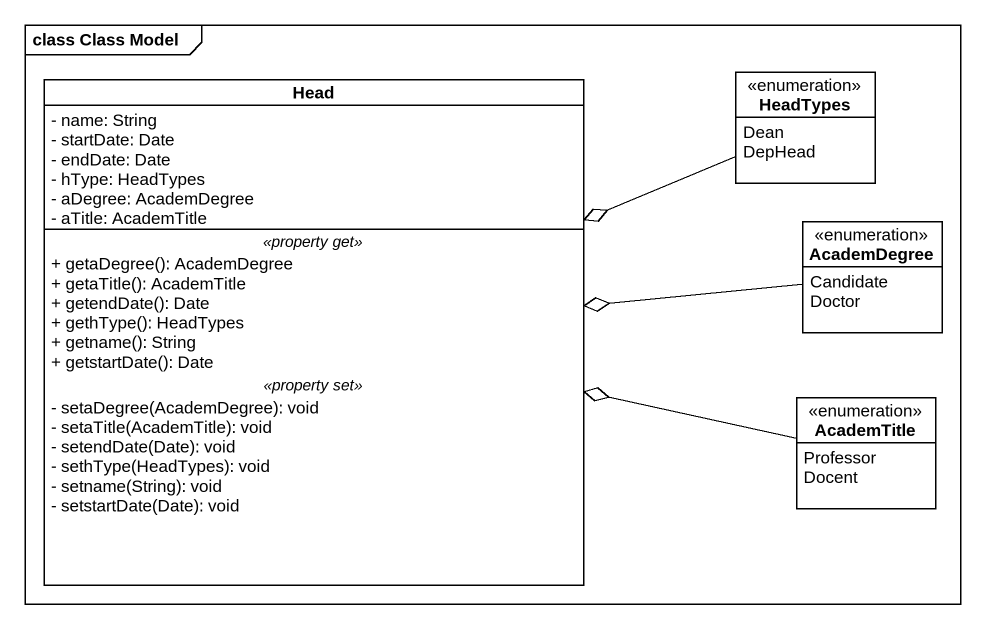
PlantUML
@startuml
mainframe class Class Model
hide circle
hide empty members
skinparam classAttributeIconSize 0
class Head {
  - name: String
  - startDate: Date
  - endDate: Date
  - hType: HeadTypes
  - aDegree: AcademDegree
  - aTitle: AcademTitle
  .. <<property get>> ..
  + getaDegree(): AcademDegree
  + getaTitle(): AcademTitle
  + getendDate(): Date
  + gethType(): HeadTypes
  + getname(): String
  + getstartDate(): Date
  .. <<property set>> ..
  - setaDegree(AcademDegree): void
  - setaTitle(AcademTitle): void
  - setendDate(Date): void
  - sethType(HeadTypes): void
  - setname(String): void
  - setstartDate(Date): void
}
enum HeadTypes {
  Dean
  DepHead
}
enum AcademDegree {
  Candidate
  Doctor
}
enum AcademTitle {
  Professor
  Docent
}
HeadTypes -left-o Head
AcademDegree -left-o Head
AcademTitle -left-o Head
@enduml
